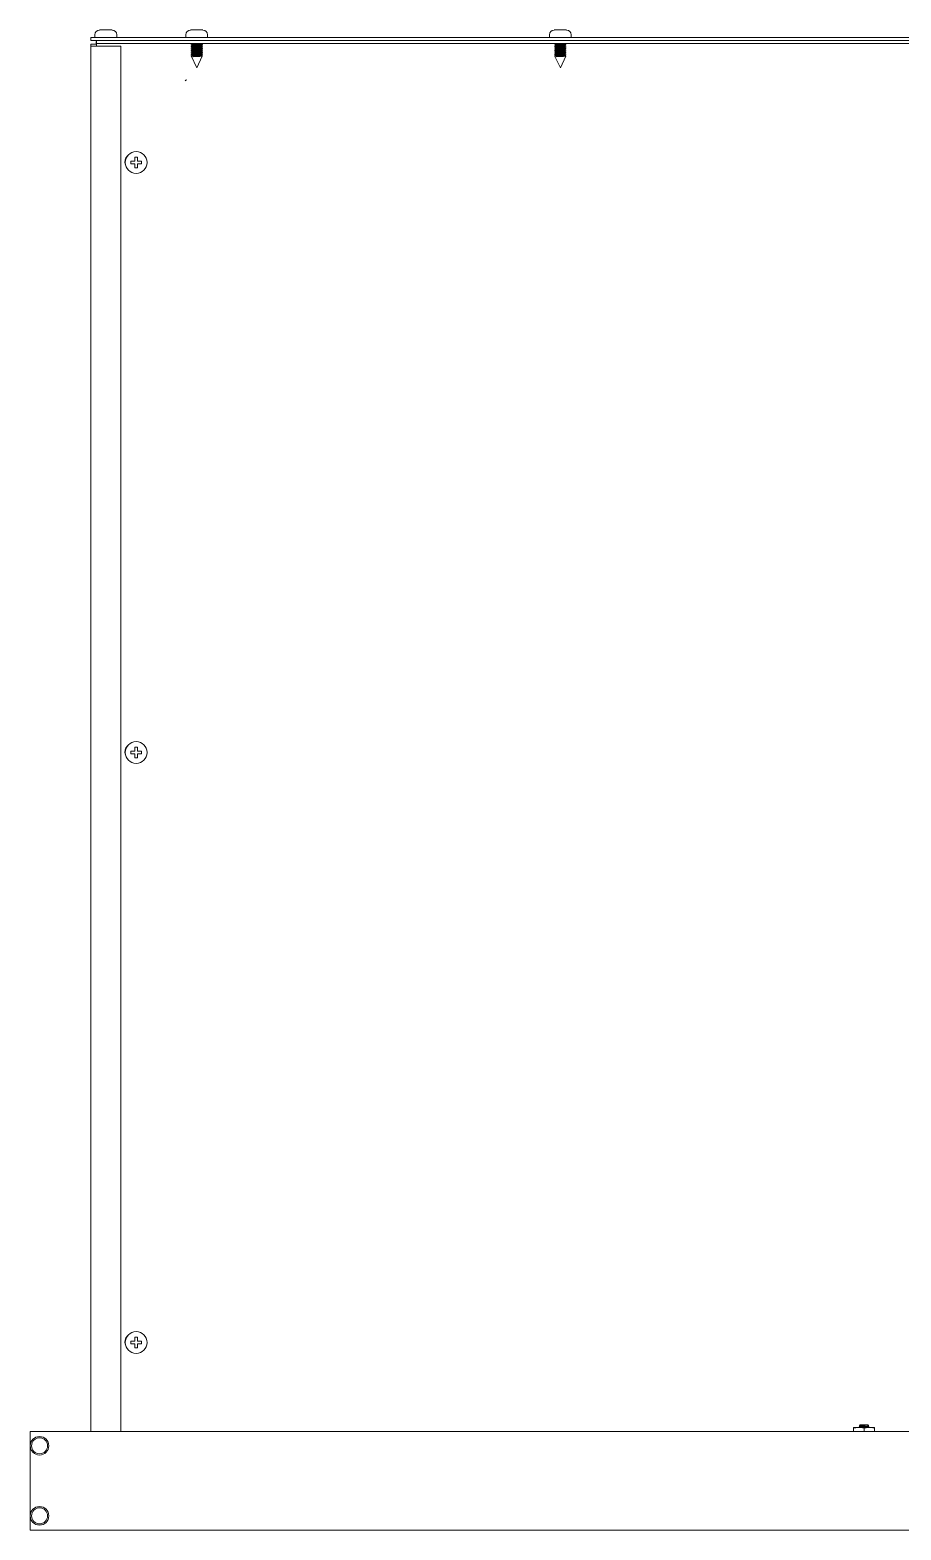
# Model space of a CAD drawing. Header units: millimetres. Extents: x 27602 to 523849, y 322139 to 568360.
# Drawn here: x 46970 to 64361, y 518908 to 548873 of the extents above; entities that cross this region are included whole.
import ezdxf

# ---------------------------------------------------------------- set-up
doc = ezdxf.new("R2010")
doc.units = ezdxf.units.MM

msp = doc.modelspace()

# ---------------------------------------------------------------- linework, layer by layer
at = {"color": 7, "lineweight": 13, "ltscale": 0.03937}
for p, q in [((81456, 548721), (48181, 548721)), ((81456, 548663), (48181, 548663)), ((48181, 520874), (48181, 548547)), ((48297, 548605), (81340, 548605)), ((48786, 520874), (48786, 548547)), ((46970, 520874), (46970, 518908)), ((46971, 520874), (82666, 520874)), ((46971, 520874), (46971, 518908)), ((46971, 518908), (82666, 518908))]:
    msp.add_line(p, q, dxfattribs=at)
at = {"color": 7, "lineweight": 13, "ltscale": 0.0012}
for p, q in [((48181, 548721), (48181, 548663)), ((48297, 548663), (48297, 548605)), ((48292, 548588), (48292, 548646)), ((48297, 548605), (48297, 548547))]:
    msp.add_line(p, q, dxfattribs=at)
at = {"color": 7, "lineweight": 13, "ltscale": 0.001175}
for p, q in [((48266, 548721), (48266, 548778)), ((48701, 548721), (48701, 548778)), ((50081, 548721), (50081, 548778)), ((50516, 548721), (50516, 548778)), ((57341, 548721), (57341, 548778)), ((57776, 548721), (57776, 548778))]:
    msp.add_line(p, q, dxfattribs=at)
at = {"color": 7, "lineweight": 13, "ltscale": 0.0045}
for p, q in [((48484, 548721), (48266, 548721)), ((48701, 548721), (48484, 548721)), ((50299, 548721), (50081, 548721)), ((50516, 548721), (50299, 548721)), ((57559, 548721), (57341, 548721)), ((57776, 548721), (57559, 548721))]:
    msp.add_line(p, q, dxfattribs=at)
at = {"color": 7, "lineweight": 13, "ltscale": 0.002532}
for p, q in [((48483, 548873), (48360, 548873)), ((50298, 548873), (50175, 548873)), ((57558, 548873), (57435, 548873))]:
    msp.add_line(p, q, dxfattribs=at)
at = {"color": 7, "lineweight": 13, "ltscale": 1.75716e-05}
for p, q in [((48484, 548873), (48483, 548873)), ((50299, 548873), (50298, 548873)), ((57559, 548873), (57558, 548873))]:
    msp.add_line(p, q, dxfattribs=at)
at = {"color": 7, "lineweight": 13, "ltscale": 0.00255}
for p, q in [((48607, 548873), (48484, 548873)), ((50422, 548873), (50299, 548873)), ((57682, 548873), (57559, 548873))]:
    msp.add_line(p, q, dxfattribs=at)
at = {"color": 7, "lineweight": 13, "ltscale": 0.0024}
for p, q in [((48297, 548588), (48181, 548588)), ((48181, 548547), (48297, 548547))]:
    msp.add_line(p, q, dxfattribs=at)
at = {"color": 7, "lineweight": 13, "ltscale": 0.000850167}
msp.add_line((48181, 548588), (48181, 548547), dxfattribs=at)
at = {"color": 7, "lineweight": 13, "ltscale": 0.000100023}
msp.add_line((48292, 548646), (48297, 548646), dxfattribs=at)
at = {"color": 7, "lineweight": 13, "ltscale": 0.0101}
msp.add_line((48786, 548547), (48297, 548547), dxfattribs=at)
at = {"color": 7, "lineweight": 13, "ltscale": 0.000315194}
for p, q in [((50198, 548605), (50185, 548598)), ((57458, 548605), (57445, 548598))]:
    msp.add_line(p, q, dxfattribs=at)
at = {"color": 7, "lineweight": 13, "ltscale": 7.30442e-06}
for p, q in [((50185, 548598), (50185, 548597)), ((57445, 548598), (57445, 548597))]:
    msp.add_line(p, q, dxfattribs=at)
at = {"color": 7, "lineweight": 13, "ltscale": 4.99815e-05}
for p, q in [((50185, 548597), (50185, 548595)), ((50185, 548571), (50185, 548568)), ((50185, 548544), (50185, 548542)), ((50185, 548491), (50185, 548488)), ((50185, 548464), (50185, 548462)), ((50185, 548438), (50185, 548435)), ((50185, 548411), (50185, 548409)), ((50185, 548384), (50185, 548382)), ((50412, 548584), (50412, 548582)), ((50412, 548531), (50412, 548528)), ((50412, 548504), (50412, 548502)), ((50412, 548478), (50412, 548475)), ((50412, 548451), (50412, 548448)), ((50412, 548398), (50412, 548395)), ((50412, 548371), (50412, 548369)), ((57445, 548597), (57445, 548595)), ((57445, 548571), (57445, 548568)), ((57445, 548544), (57445, 548542)), ((57445, 548491), (57445, 548488)), ((57445, 548464), (57445, 548462)), ((57445, 548438), (57445, 548435)), ((57445, 548411), (57445, 548409)), ((57445, 548384), (57445, 548382)), ((57672, 548584), (57672, 548582)), ((57672, 548531), (57672, 548528)), ((57672, 548504), (57672, 548502)), ((57672, 548478), (57672, 548475)), ((57672, 548451), (57672, 548448)), ((57672, 548398), (57672, 548395)), ((57672, 548371), (57672, 548369))]:
    msp.add_line(p, q, dxfattribs=at)
at = {"color": 7, "lineweight": 13, "ltscale": 0.000488017}
msp.add_line((50185, 548595), (50206, 548583), dxfattribs=at)
at = {"color": 7, "lineweight": 13, "ltscale": 0.000501672}
for p, q in [((50206, 548583), (50185, 548571)), ((50206, 548530), (50185, 548518)), ((57466, 548583), (57445, 548571)), ((57466, 548530), (57445, 548518))]:
    msp.add_line(p, q, dxfattribs=at)
at = {"color": 7, "lineweight": 13, "ltscale": 7.18788e-06}
for p, q in [((50185, 548571), (50185, 548571)), ((57445, 548571), (57445, 548571))]:
    msp.add_line(p, q, dxfattribs=at)
at = {"color": 7, "lineweight": 13, "ltscale": 7.20712e-06}
for p, q in [((50185, 548568), (50185, 548568)), ((50185, 548544), (50185, 548544)), ((57445, 548568), (57445, 548568)), ((57445, 548544), (57445, 548544))]:
    msp.add_line(p, q, dxfattribs=at)
at = {"color": 7, "lineweight": 13, "ltscale": 0.000487879}
for p, q in [((50185, 548568), (50206, 548556)), ((57445, 548568), (57466, 548556))]:
    msp.add_line(p, q, dxfattribs=at)
at = {"color": 7, "lineweight": 13, "ltscale": 0.000501664}
for p, q in [((50206, 548556), (50185, 548544)), ((57466, 548556), (57445, 548544))]:
    msp.add_line(p, q, dxfattribs=at)
at = {"color": 7, "lineweight": 13, "ltscale": 0.000487965}
for p, q in [((50185, 548541), (50206, 548530)), ((57652, 548569), (57672, 548558))]:
    msp.add_line(p, q, dxfattribs=at)
at = {"color": 7, "lineweight": 13, "ltscale": 6.84955e-06}
for p, q in [((50185, 548518), (50185, 548517)), ((57445, 548518), (57445, 548517))]:
    msp.add_line(p, q, dxfattribs=at)
at = {"color": 7, "lineweight": 13, "ltscale": 5.01017e-05}
for p, q in [((50185, 548517), (50185, 548515)), ((50412, 548557), (50412, 548555)), ((50412, 548424), (50412, 548422)), ((57445, 548517), (57445, 548515)), ((57672, 548557), (57672, 548555)), ((57672, 548424), (57672, 548422))]:
    msp.add_line(p, q, dxfattribs=at)
at = {"color": 7, "lineweight": 13, "ltscale": 7.09592e-06}
for p, q in [((50185, 548515), (50185, 548515)), ((50412, 548555), (50412, 548555)), ((57445, 548515), (57445, 548515))]:
    msp.add_line(p, q, dxfattribs=at)
at = {"color": 7, "lineweight": 13, "ltscale": 0.000488285}
for p, q in [((50185, 548515), (50206, 548503)), ((57445, 548515), (57466, 548503))]:
    msp.add_line(p, q, dxfattribs=at)
at = {"color": 7, "lineweight": 13, "ltscale": 0.00050156}
for p, q in [((50206, 548503), (50185, 548491)), ((50412, 548528), (50391, 548516)), ((57466, 548503), (57445, 548491)), ((57466, 548450), (57445, 548438)), ((57672, 548528), (57651, 548516))]:
    msp.add_line(p, q, dxfattribs=at)
at = {"color": 7, "lineweight": 13, "ltscale": 7.0187e-06}
for p, q in [((50185, 548491), (50185, 548491)), ((50412, 548398), (50412, 548398)), ((57445, 548491), (57445, 548491)), ((57672, 548581), (57672, 548582))]:
    msp.add_line(p, q, dxfattribs=at)
at = {"color": 7, "lineweight": 13, "ltscale": 7.05716e-06}
for p, q in [((50185, 548488), (50185, 548488)), ((57445, 548488), (57445, 548488))]:
    msp.add_line(p, q, dxfattribs=at)
at = {"color": 7, "lineweight": 13, "ltscale": 0.000488363}
for p, q in [((50185, 548488), (50206, 548476)), ((50185, 548462), (50206, 548450)), ((57445, 548488), (57466, 548476))]:
    msp.add_line(p, q, dxfattribs=at)
at = {"color": 7, "lineweight": 13, "ltscale": 0.000501414}
for p, q in [((50206, 548477), (50185, 548464)), ((50412, 548368), (50391, 548356)), ((57466, 548477), (57445, 548464))]:
    msp.add_line(p, q, dxfattribs=at)
at = {"color": 7, "lineweight": 13, "ltscale": 7.34384e-06}
msp.add_line((50185, 548464), (50185, 548464), dxfattribs=at)
at = {"color": 7, "lineweight": 13, "ltscale": 7.11166e-06}
msp.add_line((50185, 548462), (50185, 548462), dxfattribs=at)
at = {"color": 7, "lineweight": 13, "ltscale": 0.000501586}
for p, q in [((50206, 548450), (50185, 548438)), ((50206, 548397), (50185, 548385)), ((50412, 548581), (50391, 548569)), ((50412, 548501), (50391, 548489)), ((50412, 548475), (50391, 548463)), ((57672, 548501), (57651, 548489))]:
    msp.add_line(p, q, dxfattribs=at)
at = {"color": 7, "lineweight": 13, "ltscale": 7.3241e-06}
for p, q in [((50185, 548438), (50185, 548438)), ((57445, 548438), (57445, 548438))]:
    msp.add_line(p, q, dxfattribs=at)
at = {"color": 7, "lineweight": 13, "ltscale": 7.41518e-06}
for p, q in [((50185, 548435), (50185, 548435)), ((57445, 548435), (57445, 548435))]:
    msp.add_line(p, q, dxfattribs=at)
at = {"color": 7, "lineweight": 13, "ltscale": 0.000488916}
msp.add_line((50185, 548435), (50206, 548423), dxfattribs=at)
at = {"color": 7, "lineweight": 13, "ltscale": 0.000501508}
for p, q in [((50206, 548423), (50185, 548411)), ((57466, 548423), (57445, 548411))]:
    msp.add_line(p, q, dxfattribs=at)
at = {"color": 7, "lineweight": 13, "ltscale": 7.26529e-06}
for p, q in [((50185, 548408), (50185, 548409)), ((50412, 548478), (50412, 548478))]:
    msp.add_line(p, q, dxfattribs=at)
at = {"color": 7, "lineweight": 13, "ltscale": 0.000488803}
msp.add_line((50185, 548408), (50206, 548396), dxfattribs=at)
at = {"color": 7, "lineweight": 13, "ltscale": 7.85253e-06}
for p, q in [((50185, 548385), (50185, 548384)), ((57445, 548385), (57445, 548384))]:
    msp.add_line(p, q, dxfattribs=at)
at = {"color": 7, "lineweight": 13, "ltscale": 6.77379e-06}
for p, q in [((50185, 548382), (50185, 548382)), ((57445, 548382), (57445, 548382))]:
    msp.add_line(p, q, dxfattribs=at)
at = {"color": 7, "lineweight": 13, "ltscale": 0.000488838}
for p, q in [((50185, 548382), (50206, 548370)), ((57445, 548382), (57466, 548370))]:
    msp.add_line(p, q, dxfattribs=at)
at = {"color": 7, "lineweight": 13, "ltscale": 0.000498758}
for p, q in [((50206, 548370), (50185, 548358)), ((57466, 548370), (57445, 548358))]:
    msp.add_line(p, q, dxfattribs=at)
at = {"color": 7, "lineweight": 13, "ltscale": 1.6917e-05}
for p, q in [((50186, 548358), (50185, 548358)), ((57446, 548358), (57445, 548358))]:
    msp.add_line(p, q, dxfattribs=at)
at = {"color": 7, "lineweight": 13, "ltscale": 0.005514}
for p, q in [((50299, 548116), (50185, 548358)), ((57559, 548116), (57445, 548358))]:
    msp.add_line(p, q, dxfattribs=at)
at = {"color": 7, "lineweight": 13, "ltscale": 0.000550067}
msp.add_line((50186, 548358), (50213, 548358), dxfattribs=at)
at = {"color": 7, "lineweight": 13, "ltscale": 0.000411763}
msp.add_line((50213, 548358), (50229, 548346), dxfattribs=at)
at = {"color": 7, "lineweight": 13, "ltscale": 0.000417209}
msp.add_line((50213, 548358), (50219, 548339), dxfattribs=at)
at = {"color": 7, "lineweight": 13, "ltscale": 0.000662517}
for p, q in [((50331, 548605), (50299, 548604)), ((57591, 548605), (57559, 548604))]:
    msp.add_line(p, q, dxfattribs=at)
at = {"color": 7, "lineweight": 13, "ltscale": 0.00038676}
msp.add_line((50407, 548605), (50391, 548596), dxfattribs=at)
at = {"color": 7, "lineweight": 13, "ltscale": 0.000501638}
for p, q in [((50412, 548555), (50391, 548543)), ((57672, 548555), (57651, 548543))]:
    msp.add_line(p, q, dxfattribs=at)
at = {"color": 7, "lineweight": 13, "ltscale": 0.000501526}
msp.add_line((50412, 548448), (50391, 548436), dxfattribs=at)
at = {"color": 7, "lineweight": 13, "ltscale": 0.000501474}
for p, q in [((50412, 548422), (50391, 548409)), ((57672, 548422), (57651, 548409))]:
    msp.add_line(p, q, dxfattribs=at)
at = {"color": 7, "lineweight": 13, "ltscale": 0.000501534}
for p, q in [((50412, 548395), (50391, 548383)), ((57672, 548395), (57651, 548383))]:
    msp.add_line(p, q, dxfattribs=at)
at = {"color": 7, "lineweight": 13, "ltscale": 0.000487939}
for p, q in [((50392, 548596), (50412, 548584)), ((50392, 548569), (50412, 548558)), ((57652, 548596), (57672, 548584))]:
    msp.add_line(p, q, dxfattribs=at)
at = {"color": 7, "lineweight": 13, "ltscale": 0.000487853}
for p, q in [((50392, 548543), (50412, 548531)), ((57652, 548543), (57672, 548531))]:
    msp.add_line(p, q, dxfattribs=at)
at = {"color": 7, "lineweight": 13, "ltscale": 0.000488587}
for p, q in [((50392, 548516), (50412, 548504)), ((50392, 548436), (50412, 548425)), ((57652, 548436), (57672, 548425))]:
    msp.add_line(p, q, dxfattribs=at)
at = {"color": 7, "lineweight": 13, "ltscale": 0.000488699}
for p, q in [((50392, 548490), (50412, 548478)), ((57652, 548490), (57672, 548478))]:
    msp.add_line(p, q, dxfattribs=at)
at = {"color": 7, "lineweight": 13, "ltscale": 0.000488725}
msp.add_line((50392, 548463), (50412, 548451), dxfattribs=at)
at = {"color": 7, "lineweight": 13, "ltscale": 0.000488527}
for p, q in [((50392, 548410), (50412, 548398)), ((57652, 548410), (57672, 548398))]:
    msp.add_line(p, q, dxfattribs=at)
at = {"color": 7, "lineweight": 13, "ltscale": 0.000488415}
msp.add_line((50392, 548383), (50412, 548371), dxfattribs=at)
at = {"color": 7, "lineweight": 13, "ltscale": 0.000367777}
msp.add_line((50392, 548357), (50407, 548348), dxfattribs=at)
at = {"color": 7, "lineweight": 13, "ltscale": 7.87244e-06}
msp.add_line((50412, 548584), (50412, 548584), dxfattribs=at)
at = {"color": 7, "lineweight": 13, "ltscale": 6.99958e-06}
msp.add_line((50412, 548581), (50412, 548582), dxfattribs=at)
at = {"color": 7, "lineweight": 13, "ltscale": 7.8032e-06}
msp.add_line((50412, 548558), (50412, 548557), dxfattribs=at)
at = {"color": 7, "lineweight": 13, "ltscale": 7.98244e-06}
msp.add_line((50412, 548528), (50412, 548528), dxfattribs=at)
at = {"color": 7, "lineweight": 13, "ltscale": 7.6434e-06}
msp.add_line((50412, 548504), (50412, 548504), dxfattribs=at)
at = {"color": 7, "lineweight": 13, "ltscale": 7.68295e-06}
msp.add_line((50412, 548501), (50412, 548502), dxfattribs=at)
at = {"color": 7, "lineweight": 13, "ltscale": 7.6041e-06}
for p, q in [((50412, 548475), (50412, 548475)), ((57672, 548369), (57672, 548368))]:
    msp.add_line(p, q, dxfattribs=at)
at = {"color": 7, "lineweight": 13, "ltscale": 7.56509e-06}
msp.add_line((50412, 548451), (50412, 548451), dxfattribs=at)
at = {"color": 7, "lineweight": 13, "ltscale": 7.72278e-06}
for p, q in [((50412, 548448), (50412, 548448)), ((50412, 548422), (50412, 548422))]:
    msp.add_line(p, q, dxfattribs=at)
at = {"color": 7, "lineweight": 13, "ltscale": 6.64252e-06}
msp.add_line((50412, 548425), (50412, 548424), dxfattribs=at)
at = {"color": 7, "lineweight": 13, "ltscale": 7.55315e-06}
msp.add_line((50412, 548395), (50412, 548395), dxfattribs=at)
at = {"color": 7, "lineweight": 13, "ltscale": 6.79261e-06}
for p, q in [((50412, 548371), (50412, 548371)), ((57672, 548371), (57672, 548371))]:
    msp.add_line(p, q, dxfattribs=at)
at = {"color": 7, "lineweight": 13, "ltscale": 7.58456e-06}
for p, q in [((50412, 548369), (50412, 548368)), ((57672, 548451), (57672, 548451))]:
    msp.add_line(p, q, dxfattribs=at)
at = {"color": 7, "lineweight": 13, "ltscale": 0.000487991}
for p, q in [((57445, 548595), (57466, 548583)), ((57445, 548541), (57466, 548530))]:
    msp.add_line(p, q, dxfattribs=at)
at = {"color": 7, "lineweight": 13, "ltscale": 7.36366e-06}
msp.add_line((57445, 548464), (57445, 548464), dxfattribs=at)
at = {"color": 7, "lineweight": 13, "ltscale": 7.0928e-06}
msp.add_line((57445, 548462), (57445, 548462), dxfattribs=at)
at = {"color": 7, "lineweight": 13, "ltscale": 0.000488389}
msp.add_line((57445, 548462), (57466, 548450), dxfattribs=at)
at = {"color": 7, "lineweight": 13, "ltscale": 0.000488864}
msp.add_line((57445, 548435), (57466, 548423), dxfattribs=at)
at = {"color": 7, "lineweight": 13, "ltscale": 7.28482e-06}
for p, q in [((57445, 548408), (57445, 548409)), ((57672, 548478), (57672, 548478))]:
    msp.add_line(p, q, dxfattribs=at)
at = {"color": 7, "lineweight": 13, "ltscale": 0.000488777}
msp.add_line((57445, 548408), (57466, 548396), dxfattribs=at)
at = {"color": 7, "lineweight": 13, "ltscale": 0.000501612}
for p, q in [((57466, 548397), (57445, 548385)), ((57672, 548581), (57651, 548569)), ((57672, 548475), (57651, 548463))]:
    msp.add_line(p, q, dxfattribs=at)
at = {"color": 7, "lineweight": 13, "ltscale": 0.000550097}
msp.add_line((57446, 548358), (57473, 548358), dxfattribs=at)
at = {"color": 7, "lineweight": 13, "ltscale": 0.000411739}
msp.add_line((57473, 548358), (57489, 548346), dxfattribs=at)
at = {"color": 7, "lineweight": 13, "ltscale": 0.000417199}
msp.add_line((57473, 548358), (57479, 548339), dxfattribs=at)
at = {"color": 7, "lineweight": 13, "ltscale": 0.000386786}
msp.add_line((57667, 548605), (57651, 548596), dxfattribs=at)
at = {"color": 7, "lineweight": 13, "ltscale": 0.0005015}
msp.add_line((57672, 548448), (57651, 548436), dxfattribs=at)
at = {"color": 7, "lineweight": 13, "ltscale": 0.00050144}
msp.add_line((57672, 548368), (57651, 548356), dxfattribs=at)
at = {"color": 7, "lineweight": 13, "ltscale": 0.000488613}
msp.add_line((57652, 548516), (57672, 548504), dxfattribs=at)
at = {"color": 7, "lineweight": 13, "ltscale": 0.000488751}
msp.add_line((57652, 548463), (57672, 548451), dxfattribs=at)
at = {"color": 7, "lineweight": 13, "ltscale": 0.000488441}
msp.add_line((57652, 548383), (57672, 548371), dxfattribs=at)
at = {"color": 7, "lineweight": 13, "ltscale": 0.000367803}
msp.add_line((57652, 548357), (57667, 548348), dxfattribs=at)
at = {"color": 7, "lineweight": 13, "ltscale": 7.91245e-06}
msp.add_line((57672, 548584), (57672, 548584), dxfattribs=at)
at = {"color": 7, "lineweight": 13, "ltscale": 7.82347e-06}
msp.add_line((57672, 548558), (57672, 548557), dxfattribs=at)
at = {"color": 7, "lineweight": 13, "ltscale": 7.11541e-06}
msp.add_line((57672, 548555), (57672, 548555), dxfattribs=at)
at = {"color": 7, "lineweight": 13, "ltscale": 8.00225e-06}
msp.add_line((57672, 548528), (57672, 548528), dxfattribs=at)
at = {"color": 7, "lineweight": 13, "ltscale": 7.66314e-06}
msp.add_line((57672, 548504), (57672, 548504), dxfattribs=at)
at = {"color": 7, "lineweight": 13, "ltscale": 7.70283e-06}
msp.add_line((57672, 548501), (57672, 548502), dxfattribs=at)
at = {"color": 7, "lineweight": 13, "ltscale": 7.62372e-06}
msp.add_line((57672, 548475), (57672, 548475), dxfattribs=at)
at = {"color": 7, "lineweight": 13, "ltscale": 7.74279e-06}
for p, q in [((57672, 548448), (57672, 548448)), ((57672, 548422), (57672, 548422))]:
    msp.add_line(p, q, dxfattribs=at)
at = {"color": 7, "lineweight": 13, "ltscale": 6.66144e-06}
msp.add_line((57672, 548425), (57672, 548424), dxfattribs=at)
at = {"color": 7, "lineweight": 13, "ltscale": 7.03789e-06}
msp.add_line((57672, 548398), (57672, 548398), dxfattribs=at)
at = {"color": 7, "lineweight": 13, "ltscale": 7.57313e-06}
msp.add_line((57672, 548395), (57672, 548395), dxfattribs=at)
at = {"color": 7, "lineweight": 13, "ltscale": 0.000235979}
for p, q in [((50229, 548346), (50219, 548339)), ((57489, 548346), (57479, 548339))]:
    msp.add_line(p, q, dxfattribs=at)
at = {"color": 7, "lineweight": 13, "ltscale": 0.001637}
for p, q in [((50299, 548342), (50219, 548339)), ((57559, 548342), (57479, 548339))]:
    msp.add_line(p, q, dxfattribs=at)
at = {"color": 7, "lineweight": 13, "ltscale": 0.005275}
for p, q in [((50299, 548116), (50407, 548347)), ((57559, 548116), (57667, 548347))]:
    msp.add_line(p, q, dxfattribs=at)
at = {"color": 7, "lineweight": 13, "ltscale": 0.001687}
for p, q in [((49064, 546332), (49064, 546251)), ((49113, 546251), (49113, 546332)), ((49064, 546251), (48983, 546251)), ((48983, 546202), (49064, 546202)), ((49194, 546251), (49113, 546251)), ((49113, 546202), (49194, 546202)), ((49064, 534464), (48983, 534464)), ((48983, 534415), (49064, 534415)), ((49064, 534546), (49064, 534464)), ((49113, 534464), (49113, 534546)), ((49194, 534464), (49113, 534464)), ((49113, 534415), (49194, 534415)), ((49064, 522677), (48983, 522677)), ((48983, 522629), (49064, 522629)), ((49064, 522629), (49064, 522547)), ((49194, 522677), (49113, 522677)), ((49113, 522629), (49194, 522629)), ((49113, 522547), (49113, 522629))]:
    msp.add_line(p, q, dxfattribs=at)
at = {"color": 7, "lineweight": 13, "ltscale": 0.001}
for p, q in [((49113, 546332), (49064, 546332)), ((49064, 546120), (49113, 546120)), ((49113, 534546), (49064, 534546)), ((49064, 534334), (49113, 534334)), ((49113, 522759), (49064, 522759)), ((49064, 522547), (49113, 522547))]:
    msp.add_line(p, q, dxfattribs=at)
at = {"color": 7, "lineweight": 13, "ltscale": 0.000999991}
for p, q in [((48983, 546251), (48983, 546202)), ((49194, 546202), (49194, 546251)), ((48983, 534464), (48983, 534415)), ((49194, 534415), (49194, 534464)), ((48983, 522677), (48983, 522629)), ((49194, 522629), (49194, 522677))]:
    msp.add_line(p, q, dxfattribs=at)
at = {"color": 7, "lineweight": 13, "ltscale": 0.001688}
for p, q in [((49064, 546202), (49064, 546120)), ((49113, 546120), (49113, 546202)), ((49064, 534415), (49064, 534334)), ((49113, 534334), (49113, 534415)), ((49064, 522759), (49064, 522677)), ((49113, 522677), (49113, 522759))]:
    msp.add_line(p, q, dxfattribs=at)
at = {"color": 7, "lineweight": 13, "ltscale": 0.01125}
msp.add_line((47514, 520874), (46970, 520874), dxfattribs=at)
at = {"color": 7, "lineweight": 13, "ltscale": 0.000309982}
for p, q in [((63416, 520957), (63416, 520942)), ((63832, 520942), (63832, 520957))]:
    msp.add_line(p, q, dxfattribs=at)
at = {"color": 7, "lineweight": 13, "ltscale": 0.002148}
for p, q in [((63520, 520957), (63416, 520957)), ((63624, 520957), (63520, 520957)), ((63728, 520957), (63624, 520957)), ((63832, 520957), (63728, 520957))]:
    msp.add_line(p, q, dxfattribs=at)
at = {"color": 7, "lineweight": 13, "ltscale": 0.001403}
for p, q in [((63416, 520942), (63416, 520874)), ((63624, 520942), (63624, 520874)), ((63832, 520942), (63832, 520874))]:
    msp.add_line(p, q, dxfattribs=at)
at = {"color": 7, "lineweight": 13, "ltscale": 0.000301656}
msp.add_line((63533, 520992), (63527, 520979), dxfattribs=at)
at = {"color": 7, "lineweight": 13, "ltscale": 0.000406896}
msp.add_line((63542, 520966), (63527, 520979), dxfattribs=at)
at = {"color": 7, "lineweight": 13, "ltscale": 0.000534165}
msp.add_line((63527, 520979), (63552, 520974), dxfattribs=at)
at = {"color": 7, "lineweight": 13, "ltscale": 0.000152513}
msp.add_line((63540, 520994), (63533, 520992), dxfattribs=at)
at = {"color": 7, "lineweight": 13, "ltscale": 0.000114264}
msp.add_line((63542, 521011), (63539, 521005), dxfattribs=at)
at = {"color": 7, "lineweight": 13, "ltscale": 6.37425e-05}
msp.add_line((63542, 521003), (63539, 521005), dxfattribs=at)
at = {"color": 7, "lineweight": 13, "ltscale": 0.000195327}
msp.add_line((63542, 521003), (63540, 520994), dxfattribs=at)
at = {"color": 7, "lineweight": 13, "ltscale": 0.003495}
msp.add_line((63540, 520994), (63706, 520963), dxfattribs=at)
at = {"color": 7, "lineweight": 13, "ltscale": 0.000176676}
msp.add_line((63542, 520966), (63540, 520957), dxfattribs=at)
at = {"color": 7, "lineweight": 13, "ltscale": 0.001699}
for p, q in [((63542, 521011), (63624, 521011)), ((63624, 521011), (63706, 521011))]:
    msp.add_line(p, q, dxfattribs=at)
at = {"color": 7, "lineweight": 13, "ltscale": 0.003496}
msp.add_line((63542, 521003), (63708, 520972), dxfattribs=at)
at = {"color": 7, "lineweight": 13, "ltscale": 0.000923288}
msp.add_line((63542, 520966), (63585, 520957), dxfattribs=at)
at = {"color": 7, "lineweight": 13, "ltscale": 0.001027}
msp.add_line((63552, 520974), (63602, 520974), dxfattribs=at)
at = {"color": 7, "lineweight": 13, "ltscale": 0.000462755}
msp.add_line((63602, 520974), (63624, 520970), dxfattribs=at)
at = {"color": 7, "lineweight": 13, "ltscale": 0.000139141}
msp.add_line((63630, 520957), (63624, 520959), dxfattribs=at)
at = {"color": 7, "lineweight": 13, "ltscale": 0.000780449}
msp.add_line((63669, 521007), (63706, 521000), dxfattribs=at)
at = {"color": 7, "lineweight": 13, "ltscale": 6.72836e-05}
msp.add_line((63706, 521011), (63707, 521008), dxfattribs=at)
at = {"color": 7, "lineweight": 13, "ltscale": 0.000151793}
msp.add_line((63707, 521008), (63706, 521000), dxfattribs=at)
at = {"color": 7, "lineweight": 13, "ltscale": 0.000216483}
msp.add_line((63706, 521000), (63714, 520993), dxfattribs=at)
at = {"color": 7, "lineweight": 13, "ltscale": 0.000195333}
msp.add_line((63708, 520972), (63706, 520963), dxfattribs=at)
at = {"color": 7, "lineweight": 13, "ltscale": 0.00016635}
msp.add_line((63706, 520963), (63712, 520957), dxfattribs=at)
at = {"color": 7, "lineweight": 13, "ltscale": 0.00030627}
msp.add_line((63708, 520972), (63722, 520977), dxfattribs=at)
at = {"color": 7, "lineweight": 13, "ltscale": 0.000383117}
msp.add_line((63714, 520993), (63722, 520977), dxfattribs=at)
at = {"color": 7, "lineweight": 13, "ltscale": 2.50208e-05}
msp.add_line((46970, 518908), (46971, 518908), dxfattribs=at)
at = {"color": 7, "lineweight": 13, "ltscale": 0.03937}
for points in [[(50299, 548604), (50216, 548601), (50187, 548598), (50185, 548598), (50185, 548598)], [(50185, 548595), (50185, 548595), (50185, 548595), (50185, 548595), (50186, 548595), (50187, 548596), (50224, 548598), (50299, 548602)], [(50299, 548577), (50208, 548573), (50187, 548571), (50186, 548571), (50185, 548571)], [(50185, 548568), (50185, 548568), (50185, 548568), (50185, 548569), (50185, 548569), (50187, 548569), (50200, 548570), (50276, 548574), (50299, 548575)], [(50299, 548551), (50218, 548547), (50192, 548546), (50186, 548545), (50185, 548544)], [(50185, 548542), (50185, 548542), (50185, 548542), (50185, 548542), (50186, 548542), (50192, 548543), (50250, 548546), (50299, 548548)], [(50299, 548524), (50207, 548520), (50187, 548518), (50186, 548518), (50185, 548518)], [(50185, 548515), (50185, 548515), (50185, 548515), (50185, 548515), (50186, 548516), (50187, 548516), (50227, 548519), (50299, 548522)], [(50299, 548497), (50223, 548494), (50191, 548492), (50185, 548491), (50185, 548491)], [(50185, 548488), (50185, 548489), (50185, 548489), (50185, 548489), (50186, 548489), (50187, 548489), (50220, 548492), (50299, 548495)], [(50299, 548471), (50204, 548467), (50186, 548465), (50185, 548464)], [(50185, 548462), (50185, 548462), (50185, 548462), (50185, 548462), (50186, 548462), (50187, 548463), (50220, 548465), (50299, 548468)], [(50299, 548444), (50219, 548441), (50187, 548438), (50186, 548438), (50185, 548438)], [(50185, 548435), (50185, 548435), (50185, 548435), (50185, 548435), (50186, 548436), (50187, 548436), (50212, 548438), (50299, 548442)], [(50299, 548418), (50217, 548414), (50187, 548412), (50185, 548411)], [(50185, 548409), (50185, 548409), (50185, 548409), (50185, 548409), (50188, 548409), (50227, 548412), (50299, 548415)], [(50299, 548391), (50208, 548387), (50187, 548385), (50186, 548385), (50185, 548385)], [(50185, 548382), (50185, 548382), (50185, 548382), (50185, 548382), (50186, 548382), (50188, 548383), (50202, 548384), (50288, 548388), (50299, 548389)], [(50186, 548358), (50203, 548360), (50231, 548362), (50299, 548364)], [(50391, 548596), (50390, 548595), (50388, 548595), (50355, 548592), (50248, 548587), (50210, 548584), (50207, 548583), (50206, 548583)], [(50391, 548569), (50391, 548569), (50389, 548568), (50375, 548567), (50308, 548563), (50234, 548560), (50208, 548557), (50207, 548557), (50206, 548557)], [(50391, 548543), (50390, 548542), (50388, 548542), (50366, 548540), (50260, 548534), (50217, 548532), (50208, 548530), (50207, 548530), (50206, 548530)], [(50391, 548516), (50390, 548515), (50385, 548515), (50340, 548512), (50245, 548507), (50209, 548504), (50207, 548504), (50206, 548503)], [(50391, 548489), (50390, 548489), (50384, 548488), (50339, 548485), (50249, 548481), (50210, 548477), (50207, 548477), (50206, 548477)], [(50391, 548463), (50390, 548462), (50387, 548462), (50327, 548458), (50248, 548454), (50211, 548451), (50207, 548450), (50206, 548450)], [(50391, 548436), (50390, 548436), (50375, 548434), (50305, 548430), (50227, 548426), (50207, 548424), (50206, 548423)], [(50391, 548409), (50390, 548409), (50388, 548409), (50375, 548407), (50309, 548404), (50236, 548400), (50217, 548399), (50207, 548397), (50206, 548397)], [(50391, 548383), (50390, 548382), (50388, 548382), (50360, 548380), (50254, 548374), (50218, 548372), (50209, 548371), (50207, 548370), (50206, 548370)], [(50391, 548356), (50391, 548356), (50389, 548355), (50378, 548354), (50329, 548351), (50229, 548346)], [(50412, 548584), (50412, 548584), (50412, 548584), (50412, 548584), (50412, 548583), (50410, 548583), (50376, 548581), (50299, 548577)], [(50299, 548575), (50393, 548579), (50411, 548581), (50412, 548581), (50412, 548581)], [(50412, 548557), (50412, 548557), (50412, 548557), (50412, 548557), (50410, 548556), (50374, 548554), (50299, 548551)], [(50299, 548548), (50385, 548552), (50410, 548554), (50412, 548555), (50412, 548555)], [(50412, 548531), (50412, 548531), (50412, 548531), (50412, 548530), (50412, 548530), (50410, 548530), (50371, 548527), (50299, 548524)], [(50299, 548522), (50392, 548526), (50410, 548528), (50412, 548528), (50412, 548528)], [(50412, 548504), (50412, 548504), (50412, 548504), (50412, 548504), (50409, 548503), (50387, 548501), (50299, 548497)], [(50299, 548495), (50379, 548498), (50406, 548500), (50412, 548501), (50412, 548501)], [(50412, 548478), (50412, 548477), (50412, 548477), (50412, 548477), (50411, 548477), (50409, 548477), (50395, 548475), (50309, 548471), (50299, 548471)], [(50299, 548468), (50386, 548472), (50410, 548474), (50412, 548475), (50412, 548475)], [(50412, 548451), (50412, 548451), (50412, 548451), (50412, 548451), (50411, 548450), (50405, 548449), (50344, 548446), (50299, 548444)], [(50299, 548442), (50390, 548446), (50411, 548448), (50412, 548448), (50412, 548448)], [(50412, 548424), (50412, 548424), (50412, 548424), (50412, 548424), (50411, 548424), (50401, 548422), (50334, 548419), (50299, 548418)], [(50299, 548415), (50376, 548418), (50410, 548421), (50412, 548421), (50412, 548422)], [(50412, 548398), (50412, 548398), (50412, 548397), (50412, 548397), (50412, 548397), (50410, 548397), (50399, 548396), (50329, 548392), (50299, 548391)], [(50299, 548389), (50389, 548392), (50410, 548394), (50412, 548395), (50412, 548395)], [(50299, 548364), (50373, 548367), (50401, 548369), (50410, 548370), (50412, 548371), (50412, 548371), (50412, 548371), (50412, 548371), (50412, 548371)], [(50412, 548368), (50412, 548368), (50410, 548368), (50398, 548366), (50375, 548365), (50299, 548362)], [(57559, 548604), (57476, 548601), (57447, 548598), (57445, 548598), (57445, 548598)], [(57445, 548595), (57445, 548595), (57445, 548595), (57445, 548595), (57446, 548595), (57447, 548596), (57484, 548598), (57559, 548602)], [(57559, 548577), (57468, 548573), (57447, 548571), (57446, 548571), (57445, 548571)], [(57445, 548568), (57445, 548568), (57445, 548568), (57445, 548569), (57445, 548569), (57447, 548569), (57460, 548570), (57536, 548574), (57559, 548575)], [(57559, 548551), (57478, 548547), (57452, 548546), (57446, 548545), (57445, 548544)], [(57445, 548542), (57445, 548542), (57445, 548542), (57445, 548542), (57446, 548542), (57452, 548543), (57510, 548546), (57559, 548548)], [(57559, 548524), (57467, 548520), (57447, 548518), (57446, 548518), (57445, 548518)], [(57445, 548515), (57445, 548515), (57445, 548515), (57445, 548515), (57446, 548516), (57447, 548516), (57487, 548519), (57559, 548522)], [(57559, 548497), (57483, 548494), (57451, 548492), (57445, 548491), (57445, 548491)], [(57445, 548488), (57445, 548489), (57445, 548489), (57445, 548489), (57446, 548489), (57447, 548489), (57480, 548492), (57559, 548495)], [(57559, 548471), (57464, 548467), (57446, 548465), (57445, 548464)], [(57445, 548462), (57445, 548462), (57445, 548462), (57445, 548462), (57446, 548462), (57447, 548463), (57480, 548465), (57559, 548468)], [(57559, 548444), (57479, 548441), (57447, 548438), (57446, 548438), (57445, 548438)], [(57445, 548435), (57445, 548435), (57445, 548435), (57445, 548435), (57446, 548436), (57447, 548436), (57472, 548438), (57559, 548442)], [(57559, 548418), (57477, 548414), (57447, 548412), (57445, 548411)], [(57445, 548409), (57445, 548409), (57445, 548409), (57445, 548409), (57448, 548409), (57487, 548412), (57559, 548415)], [(57559, 548391), (57468, 548387), (57447, 548385), (57446, 548385), (57445, 548385)], [(57445, 548382), (57445, 548382), (57445, 548382), (57445, 548382), (57446, 548382), (57448, 548383), (57462, 548384), (57548, 548388), (57559, 548389)], [(57446, 548358), (57463, 548360), (57491, 548362), (57559, 548364)], [(57651, 548596), (57650, 548595), (57648, 548595), (57615, 548592), (57508, 548587), (57470, 548584), (57467, 548583), (57466, 548583)], [(57651, 548569), (57651, 548569), (57649, 548568), (57635, 548567), (57568, 548563), (57494, 548560), (57468, 548557), (57467, 548557), (57466, 548557)], [(57651, 548543), (57650, 548542), (57648, 548542), (57626, 548540), (57520, 548534), (57477, 548532), (57468, 548530), (57467, 548530), (57466, 548530)], [(57651, 548516), (57650, 548515), (57645, 548515), (57600, 548512), (57505, 548507), (57469, 548504), (57467, 548504), (57466, 548503)], [(57651, 548489), (57650, 548489), (57644, 548488), (57599, 548485), (57509, 548481), (57470, 548477), (57467, 548477), (57466, 548477)], [(57651, 548463), (57650, 548462), (57647, 548462), (57587, 548458), (57508, 548454), (57471, 548451), (57467, 548450), (57466, 548450)], [(57651, 548436), (57650, 548436), (57635, 548434), (57565, 548430), (57487, 548426), (57467, 548424), (57466, 548423)], [(57651, 548409), (57650, 548409), (57648, 548409), (57635, 548407), (57569, 548404), (57496, 548400), (57477, 548399), (57467, 548397), (57466, 548397)], [(57651, 548383), (57650, 548382), (57648, 548382), (57620, 548380), (57514, 548374), (57478, 548372), (57469, 548371), (57467, 548370), (57466, 548370)], [(57651, 548356), (57651, 548356), (57649, 548355), (57638, 548354), (57589, 548351), (57489, 548346)], [(57672, 548584), (57672, 548584), (57672, 548584), (57672, 548584), (57672, 548583), (57670, 548583), (57636, 548581), (57559, 548577)], [(57559, 548575), (57653, 548579), (57671, 548581), (57672, 548581), (57672, 548581)], [(57672, 548557), (57672, 548557), (57672, 548557), (57672, 548557), (57670, 548556), (57634, 548554), (57559, 548551)], [(57559, 548548), (57645, 548552), (57670, 548554), (57672, 548555), (57672, 548555)], [(57672, 548531), (57672, 548531), (57672, 548531), (57672, 548530), (57672, 548530), (57670, 548530), (57631, 548527), (57559, 548524)], [(57559, 548522), (57652, 548526), (57670, 548528), (57672, 548528), (57672, 548528)], [(57672, 548504), (57672, 548504), (57672, 548504), (57672, 548504), (57669, 548503), (57647, 548501), (57559, 548497)], [(57559, 548495), (57639, 548498), (57666, 548500), (57672, 548501), (57672, 548501)], [(57672, 548478), (57672, 548477), (57672, 548477), (57672, 548477), (57671, 548477), (57669, 548477), (57655, 548475), (57569, 548471), (57559, 548471)], [(57559, 548468), (57646, 548472), (57670, 548474), (57672, 548475), (57672, 548475)], [(57672, 548451), (57672, 548451), (57672, 548451), (57672, 548451), (57671, 548450), (57665, 548449), (57604, 548446), (57559, 548444)], [(57559, 548442), (57650, 548446), (57671, 548448), (57672, 548448), (57672, 548448)], [(57672, 548424), (57672, 548424), (57672, 548424), (57672, 548424), (57671, 548424), (57661, 548422), (57594, 548419), (57559, 548418)], [(57559, 548415), (57636, 548418), (57670, 548421), (57672, 548421), (57672, 548422)], [(57672, 548398), (57672, 548398), (57672, 548397), (57672, 548397), (57672, 548397), (57670, 548397), (57659, 548396), (57589, 548392), (57559, 548391)], [(57559, 548389), (57649, 548392), (57670, 548394), (57672, 548395), (57672, 548395)], [(57559, 548364), (57633, 548367), (57661, 548369), (57670, 548370), (57672, 548371), (57672, 548371), (57672, 548371), (57672, 548371), (57672, 548371)], [(57672, 548368), (57672, 548368), (57670, 548368), (57658, 548366), (57635, 548365), (57559, 548362)], [(50407, 548347), (50407, 548347), (50407, 548347), (50405, 548347), (50361, 548344), (50299, 548342)], [(57667, 548347), (57667, 548347), (57667, 548347), (57665, 548347), (57621, 548344), (57559, 548342)], [(63416, 520942), (63456, 520951), (63491, 520956), (63520, 520957)], [(63520, 520957), (63561, 520955), (63593, 520950), (63624, 520942)], [(63624, 520942), (63664, 520951), (63699, 520956), (63728, 520957)], [(63728, 520957), (63769, 520955), (63800, 520950), (63832, 520942)]]:
    msp.add_lwpolyline(points, dxfattribs=at)
for centre, radius in [((49089, 546226), 218), ((49089, 534440), 218), ((49089, 522653), 218), ((47160, 520591), 185), ((47160, 519191), 185)]:
    msp.add_circle(centre, radius, dxfattribs=at)
for centre, radius, start, end in [((48360, 548778), 94.4, 90, 180), ((48607, 548778), 94.4, 360, 90), ((50175, 548778), 94.4, 90, 180), ((50422, 548778), 94.4, 360, 90), ((57435, 548778), 94.4, 90, 180), ((57682, 548778), 94.4, 360, 90), ((50185, 548595), 0.404, 194.8933, 251.7788), ((50185, 548542), 0.406, 194.9666, 251.8989), ((50185, 548411), 0.416, 107.4959, 164.5407), ((50185, 548358), 0.199, 102.4708, 189.471), ((50461, 543406), 4959, 91.8791, 92.8732), ((50136, 553560), 4961, 271.8809, 272.8747), ((50412, 548531), 0.404, 14.8999, 71.8022), ((57445, 548595), 0.404, 194.8933, 251.7788), ((57445, 548542), 0.406, 194.9666, 251.8989), ((57445, 548411), 0.416, 107.4959, 164.5407), ((57445, 548358), 0.199, 102.4708, 189.471), ((57721, 543406), 4959, 91.8791, 92.8732), ((57396, 553560), 4961, 271.8809, 272.8747), ((57672, 548531), 0.404, 14.8999, 71.8022), ((50407, 548347), 0.174, 348.9759, 77.539), ((57667, 548347), 0.174, 348.9759, 77.539), ((50137, 547790), 95.6, 112.5, 135), ((49014, 546243), 151, 130.5429, 204.0084), ((49014, 534457), 151, 130.5429, 204.0084), ((49014, 522670), 151, 130.5429, 204.0084), ((63016, 518838), 2215, 74.6665, 76.5093), ((64590, 527141), 6224, 260.2791, 261.0678), ((64425, 524860), 3983, 257.3351, 258.3896), ((65188, 530941), 10072, 261.0657, 261.6296), ((62803, 516977), 4076, 77.5524, 78.3821), ((63693, 519592), 1416, 89.4361, 90.9932), ((63157, 519271), 1810, 72.0852, 73.5772), ((47160, 520591), 160, 90, 270), ((47160, 520591), 160, 270, 90), ((47160, 519191), 160, 90, 270), ((47160, 519191), 160, 270, 90)]:
    msp.add_arc(centre, radius, start, end, dxfattribs=at)

doc.saveas('drawing.dxf')
